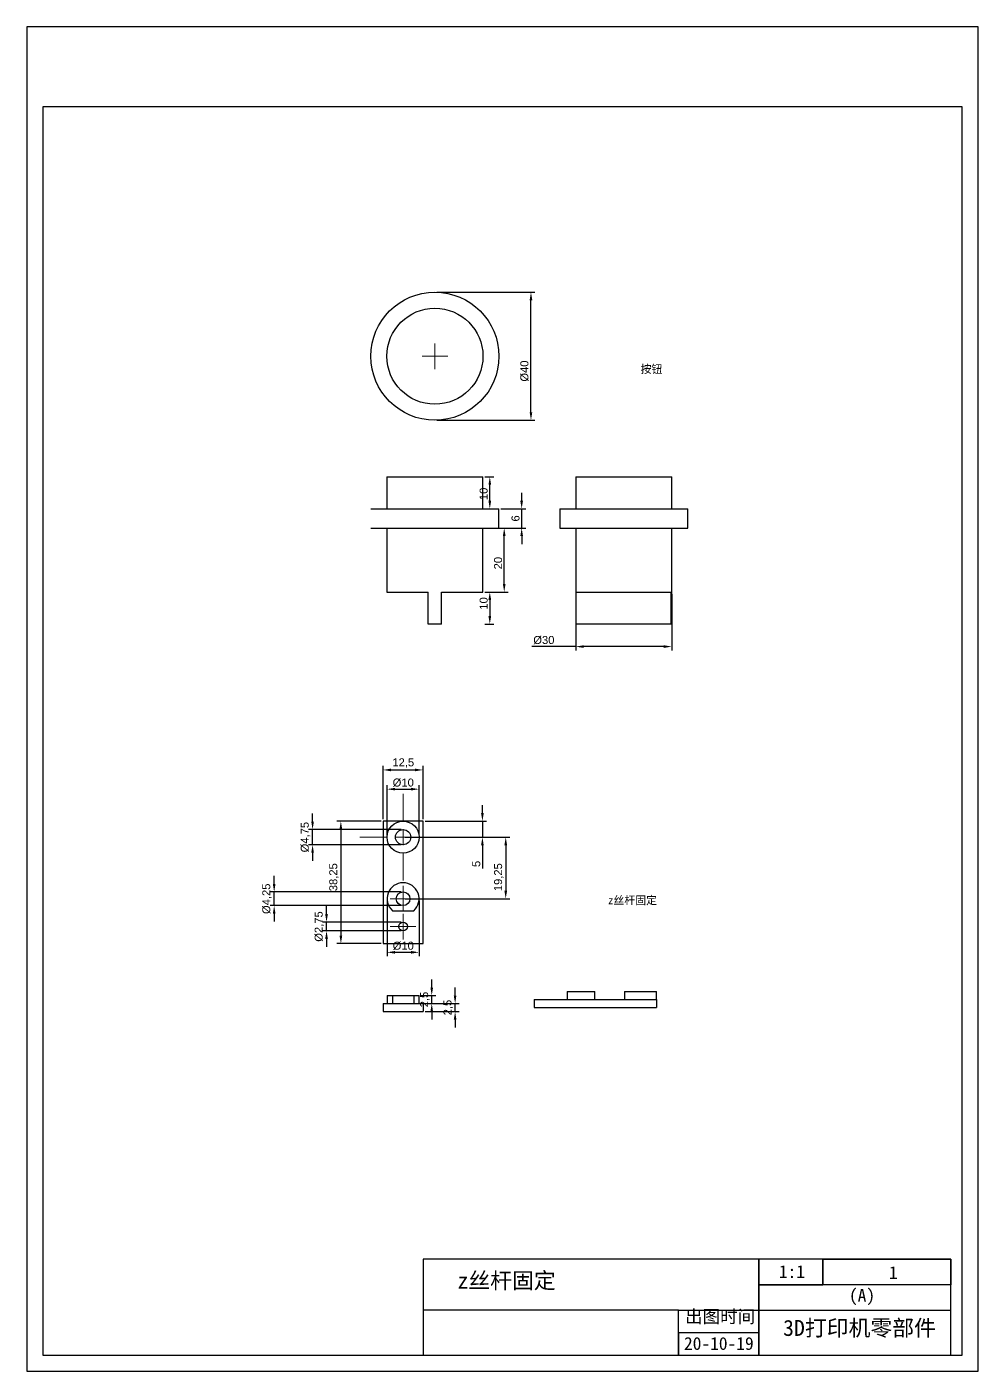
# Model space of a CAD drawing. Header units: millimetres. Extents: x -9 to 2385, y -1365 to 512.
# Drawn here: x 809.1 to 1106.1, y -384.8 to 35.2 of the extents above; entities that cross this region are included whole.
import ezdxf

# ---------------------------------------------------------------- set-up
doc = ezdxf.new("R2010")
doc.units = ezdxf.units.MM
doc.styles.get("Standard").update_dxf_attribs({"font": 'arial.ttf'})
doc.dimstyles.new('ISO-25', dxfattribs={"dimtxt": 2.5, "dimasz": 2.5, "dimexe": 1.25, "dimexo": 0.625, "dimtad": 1, "dimtxsty": 'Standard', "dimcen": 2.5, "dimclrd": 1, "dimclre": 1, "dimclrt": 1, "dimadec": 0, "dimazin": 0, "dimtfac": 1, "dimtmove": 0, "dimatfit": 3, "dimfxl": 1, "dimtfillclr": 1, "dimarcsym": 0})

# ---------------------------------------------------------------- blocks, each defined once
blk = doc.blocks.new('*D320')
at = {"color": 1, "linetype": 'Continuous', "lineweight": -2, "transparency": 16777216}
for p, q in [((952.14, -121.35), (959.41, -121.35)), ((958.16, -138.85), (958.16, -123.85)), ((952.14, -141.35), (959.41, -141.35))]:
    blk.add_line(p, q, dxfattribs=at)
at = {"color": 1, "linetype": 'Continuous', "transparency": 16777216}
for points in [[(957.74, -123.85), (958.58, -123.85), (958.16, -121.35)], [(957.74, -138.85), (958.58, -138.85), (958.16, -141.35)]]:
    blk.add_solid(points, dxfattribs=at)
at = {"layer": 'Defpoints', "color": 0, "linetype": 'Continuous', "transparency": 16777216}
for p in [(951.51, -121.35), (958.16, -121.35), (951.51, -141.35)]:
    blk.add_point(p, dxfattribs=at)
at = {"color": 1, "linetype": 'Continuous', "lineweight": 18, "transparency": 16777216, "insert": (954.98, -132.32), "char_height": 2.5, "attachment_point": 2, "rotation": 90}
blk.add_mtext('20', dxfattribs=at)
blk = doc.blocks.new('*D321')
at = {"color": 1, "linetype": 'Continuous', "lineweight": -2, "transparency": 16777216}
for p, q in [((963.61, -112.85), (963.61, -110.35)), ((957.14, -115.35), (964.86, -115.35)), ((963.61, -121.35), (963.61, -115.35)), ((957.14, -121.35), (964.86, -121.35)), ((963.61, -123.85), (963.61, -126.35))]:
    blk.add_line(p, q, dxfattribs=at)
at = {"color": 1, "linetype": 'Continuous', "transparency": 16777216}
for points in [[(963.19, -112.85), (964.02, -112.85), (963.61, -115.35)], [(963.19, -123.85), (964.02, -123.85), (963.61, -121.35)]]:
    blk.add_solid(points, dxfattribs=at)
at = {"layer": 'Defpoints', "color": 0, "linetype": 'Continuous', "transparency": 16777216}
for p in [(956.51, -115.35), (963.61, -115.35), (956.51, -121.35)]:
    blk.add_point(p, dxfattribs=at)
at = {"color": 1, "linetype": 'Continuous', "lineweight": 18, "transparency": 16777216, "insert": (960.43, -118.35), "char_height": 2.5, "attachment_point": 2, "rotation": 90}
blk.add_mtext('6', dxfattribs=at)
blk = doc.blocks.new('*D322')
at = {"color": 1, "linetype": 'Continuous', "lineweight": -2, "transparency": 16777216}
for p, q in [((952.14, -105.35), (954.91, -105.35)), ((953.66, -112.85), (953.66, -107.85)), ((952.14, -115.35), (954.91, -115.35))]:
    blk.add_line(p, q, dxfattribs=at)
at = {"color": 1, "linetype": 'Continuous', "transparency": 16777216}
for points in [[(953.24, -107.85), (954.08, -107.85), (953.66, -105.35)], [(953.24, -112.85), (954.08, -112.85), (953.66, -115.35)]]:
    blk.add_solid(points, dxfattribs=at)
at = {"layer": 'Defpoints', "color": 0, "linetype": 'Continuous', "transparency": 16777216}
for p in [(951.51, -105.35), (953.66, -105.35), (951.51, -115.35)]:
    blk.add_point(p, dxfattribs=at)
at = {"color": 1, "linetype": 'Continuous', "lineweight": 18, "transparency": 16777216, "insert": (950.48, -110.68), "char_height": 2.5, "attachment_point": 2, "rotation": 90}
blk.add_mtext('10', dxfattribs=at)
blk = doc.blocks.new('*D323')
at = {"color": 1, "linetype": 'Continuous', "lineweight": -2, "transparency": 16777216}
for p, q in [((952.14, -141.35), (954.91, -141.35)), ((953.66, -143.85), (953.66, -148.85)), ((952.14, -151.35), (954.91, -151.35))]:
    blk.add_line(p, q, dxfattribs=at)
at = {"color": 1, "linetype": 'Continuous', "transparency": 16777216}
for points in [[(953.24, -143.85), (954.08, -143.85), (953.66, -141.35)], [(953.24, -148.85), (954.08, -148.85), (953.66, -151.35)]]:
    blk.add_solid(points, dxfattribs=at)
at = {"layer": 'Defpoints', "color": 0, "linetype": 'Continuous', "transparency": 16777216}
for p in [(951.51, -141.35), (951.51, -151.35), (953.66, -151.35)]:
    blk.add_point(p, dxfattribs=at)
at = {"color": 1, "linetype": 'Continuous', "lineweight": 18, "transparency": 16777216, "insert": (950.48, -144.91), "char_height": 2.5, "attachment_point": 2, "rotation": 90}
blk.add_mtext('10', dxfattribs=at)
blk = doc.blocks.new('*D324')
at = {"color": 1, "linetype": 'Continuous', "lineweight": -2, "transparency": 16777216}
for p, q in [((937.14, -47.67), (967.76, -47.67)), ((966.51, -85.17), (966.51, -50.17)), ((937.14, -87.67), (967.76, -87.67))]:
    blk.add_line(p, q, dxfattribs=at)
at = {"color": 1, "linetype": 'Continuous', "transparency": 16777216}
for points in [[(966.1, -50.17), (966.93, -50.17), (966.51, -47.67)], [(966.1, -85.17), (966.93, -85.17), (966.51, -87.67)]]:
    blk.add_solid(points, dxfattribs=at)
at = {"layer": 'Defpoints', "color": 0, "linetype": 'Continuous', "transparency": 16777216}
for p in [(936.51, -47.67), (966.51, -47.67), (936.51, -87.67)]:
    blk.add_point(p, dxfattribs=at)
at = {"color": 1, "linetype": 'Continuous', "lineweight": 18, "transparency": 16777216, "insert": (963.2, -72.31), "char_height": 2.5, "attachment_point": 2, "rotation": 90}
blk.add_mtext('%%c40', dxfattribs=at)
blk = doc.blocks.new('SW_CENTERMARKSYMBOL_3')
at = {"color": 0, "linetype": 'Continuous', "lineweight": 0}
for p, q in [((-2.5, 0), (-4, 0)), ((0, 0), (-2.5, 0)), ((0, 2.5), (0, 4)), ((0, 0), (0, 2.5)), ((0, 0), (0, -2.5)), ((0, 0), (2.5, 0)), ((2.5, 0), (4, 0)), ((0, -2.5), (0, -4))]:
    blk.add_line(p, q, dxfattribs=at)
blk = doc.blocks.new('*D325')
at = {"color": 1, "linetype": 'Continuous', "lineweight": -2, "transparency": 16777216}
for p, q in [((980.49, -141.98), (980.49, -159.65)), ((1010.49, -141.98), (1010.49, -159.65)), ((980.49, -158.4), (966.76, -158.4)), ((1007.99, -158.4), (982.99, -158.4))]:
    blk.add_line(p, q, dxfattribs=at)
at = {"color": 1, "linetype": 'Continuous', "transparency": 16777216}
for points in [[(982.99, -157.98), (982.99, -158.81), (980.49, -158.4)], [(1007.99, -157.98), (1007.99, -158.81), (1010.49, -158.4)]]:
    blk.add_solid(points, dxfattribs=at)
at = {"layer": 'Defpoints', "color": 0, "linetype": 'Continuous', "transparency": 16777216}
for p in [(980.49, -141.35), (1010.49, -141.35), (980.49, -158.4)]:
    blk.add_point(p, dxfattribs=at)
at = {"color": 1, "linetype": 'Continuous', "lineweight": 18, "transparency": 16777216, "insert": (970.54, -155.08), "char_height": 2.5, "attachment_point": 2}
blk.add_mtext('%%c30', dxfattribs=at)
blk = doc.blocks.new('*D326')
at = {"color": 1, "linetype": 'Continuous', "lineweight": -2, "transparency": 16777216}
for p, q in [((942.83, -267.42), (942.83, -264.92)), ((933.45, -269.92), (944.08, -269.92)), ((933.45, -272.42), (944.08, -272.42)), ((942.83, -272.42), (942.83, -269.92)), ((942.83, -274.92), (942.83, -277.42))]:
    blk.add_line(p, q, dxfattribs=at)
at = {"color": 1, "linetype": 'Continuous', "transparency": 16777216}
for points in [[(942.41, -267.42), (943.24, -267.42), (942.83, -269.92)], [(942.41, -274.92), (943.24, -274.92), (942.83, -272.42)]]:
    blk.add_solid(points, dxfattribs=at)
at = {"layer": 'Defpoints', "color": 0, "linetype": 'Continuous', "transparency": 16777216}
for p in [(932.83, -269.92), (932.83, -272.42), (942.83, -269.92)]:
    blk.add_point(p, dxfattribs=at)
at = {"color": 1, "linetype": 'Continuous', "lineweight": 18, "transparency": 16777216, "insert": (939.2, -271.17), "char_height": 2.5, "attachment_point": 2, "rotation": 90}
blk.add_mtext('2,5', dxfattribs=at)
blk = doc.blocks.new('*D327')
at = {"color": 1, "linetype": 'Continuous', "lineweight": -2, "transparency": 16777216}
for p, q in [((935.53, -264.92), (935.53, -262.42)), ((932.2, -267.42), (936.78, -267.42)), ((935.53, -269.92), (935.53, -267.42)), ((932.2, -269.92), (936.78, -269.92)), ((935.53, -272.42), (935.53, -274.92))]:
    blk.add_line(p, q, dxfattribs=at)
at = {"color": 1, "linetype": 'Continuous', "transparency": 16777216}
for points in [[(935.11, -264.92), (935.94, -264.92), (935.53, -267.42)], [(935.11, -272.42), (935.94, -272.42), (935.53, -269.92)]]:
    blk.add_solid(points, dxfattribs=at)
at = {"layer": 'Defpoints', "color": 0, "linetype": 'Continuous', "transparency": 16777216}
for p in [(931.58, -267.42), (935.53, -267.42), (931.58, -269.92)]:
    blk.add_point(p, dxfattribs=at)
at = {"color": 1, "linetype": 'Continuous', "lineweight": 18, "transparency": 16777216, "insert": (931.9, -268.67), "char_height": 2.5, "attachment_point": 2, "rotation": 90}
blk.add_mtext('2,5', dxfattribs=at)
blk = doc.blocks.new('*D328')
at = {"color": 1, "linetype": 'Continuous', "lineweight": -2, "transparency": 16777216}
for p, q in [((951.35, -210.44), (951.35, -207.94)), ((933.45, -212.94), (952.6, -212.94)), ((951.35, -212.94), (951.35, -217.94)), ((927.2, -217.94), (952.6, -217.94)), ((951.35, -220.44), (951.35, -227.74))]:
    blk.add_line(p, q, dxfattribs=at)
at = {"color": 1, "linetype": 'Continuous', "transparency": 16777216}
for points in [[(950.93, -210.44), (951.76, -210.44), (951.35, -212.94)], [(950.93, -220.44), (951.76, -220.44), (951.35, -217.94)]]:
    blk.add_solid(points, dxfattribs=at)
at = {"layer": 'Defpoints', "color": 0, "linetype": 'Continuous', "transparency": 16777216}
for p in [(932.83, -212.94), (951.35, -212.94), (926.58, -217.94)]:
    blk.add_point(p, dxfattribs=at)
at = {"color": 1, "linetype": 'Continuous', "lineweight": 18, "transparency": 16777216, "insert": (948.18, -226.29), "char_height": 2.5, "attachment_point": 2, "rotation": 90}
blk.add_mtext('5', dxfattribs=at)
blk = doc.blocks.new('*D329')
at = {"color": 1, "linetype": 'Continuous', "lineweight": -2, "transparency": 16777216}
for p, q in [((927.2, -217.94), (959.88, -217.94)), ((958.63, -220.44), (958.63, -234.69)), ((927.2, -237.19), (959.88, -237.19))]:
    blk.add_line(p, q, dxfattribs=at)
at = {"color": 1, "linetype": 'Continuous', "transparency": 16777216}
for points in [[(958.22, -220.44), (959.05, -220.44), (958.63, -217.94)], [(958.22, -234.69), (959.05, -234.69), (958.63, -237.19)]]:
    blk.add_solid(points, dxfattribs=at)
at = {"layer": 'Defpoints', "color": 0, "linetype": 'Continuous', "transparency": 16777216}
for p in [(926.58, -217.94), (926.58, -237.19), (958.63, -237.19)]:
    blk.add_point(p, dxfattribs=at)
at = {"color": 1, "linetype": 'Continuous', "lineweight": 18, "transparency": 16777216, "insert": (955, -230.45), "char_height": 2.5, "attachment_point": 2, "rotation": 90}
blk.add_mtext('19,25', dxfattribs=at)
blk = doc.blocks.new('*D330')
at = {"color": 1, "linetype": 'Continuous', "lineweight": -2, "transparency": 16777216}
for p, q in [((920.33, -212.31), (920.33, -195.69)), ((922.83, -196.94), (930.33, -196.94)), ((932.83, -212.31), (932.83, -195.69))]:
    blk.add_line(p, q, dxfattribs=at)
at = {"color": 1, "linetype": 'Continuous', "transparency": 16777216}
for points in [[(922.83, -196.52), (922.83, -197.35), (920.33, -196.94)], [(930.33, -196.52), (930.33, -197.35), (932.83, -196.94)]]:
    blk.add_solid(points, dxfattribs=at)
at = {"layer": 'Defpoints', "color": 0, "linetype": 'Continuous', "transparency": 16777216}
for p in [(932.83, -196.94), (920.33, -212.94), (932.83, -212.94)]:
    blk.add_point(p, dxfattribs=at)
at = {"color": 1, "linetype": 'Continuous', "lineweight": 18, "transparency": 16777216, "insert": (926.64, -193.31), "char_height": 2.5, "attachment_point": 2}
blk.add_mtext('12,5', dxfattribs=at)
blk = doc.blocks.new('*D331')
at = {"color": 1, "linetype": 'Continuous', "lineweight": -2, "transparency": 16777216}
for p, q in [((919.7, -212.94), (905.91, -212.94)), ((907.16, -215.44), (907.16, -248.69)), ((919.7, -251.19), (905.91, -251.19))]:
    blk.add_line(p, q, dxfattribs=at)
at = {"color": 1, "linetype": 'Continuous', "transparency": 16777216}
for points in [[(906.74, -215.44), (907.58, -215.44), (907.16, -212.94)], [(906.74, -248.69), (907.58, -248.69), (907.16, -251.19)]]:
    blk.add_solid(points, dxfattribs=at)
at = {"layer": 'Defpoints', "color": 0, "linetype": 'Continuous', "transparency": 16777216}
for p in [(920.33, -212.94), (907.16, -251.19), (920.33, -251.19)]:
    blk.add_point(p, dxfattribs=at)
at = {"color": 1, "linetype": 'Continuous', "lineweight": 18, "transparency": 16777216, "insert": (903.53, -230.45), "char_height": 2.5, "attachment_point": 2, "rotation": 90}
blk.add_mtext('38,25', dxfattribs=at)
blk = doc.blocks.new('*D332')
at = {"color": 1, "linetype": 'Continuous', "lineweight": -2, "transparency": 16777216}
for p, q in [((898.33, -213.06), (898.33, -210.56)), ((925.95, -215.56), (897.08, -215.56)), ((898.33, -220.31), (898.33, -215.56)), ((925.95, -220.31), (897.08, -220.31)), ((898.33, -222.81), (898.33, -225.31))]:
    blk.add_line(p, q, dxfattribs=at)
at = {"color": 1, "linetype": 'Continuous', "transparency": 16777216}
for points in [[(897.91, -213.06), (898.74, -213.06), (898.33, -215.56)], [(897.91, -222.81), (898.74, -222.81), (898.33, -220.31)]]:
    blk.add_solid(points, dxfattribs=at)
at = {"layer": 'Defpoints', "color": 0, "linetype": 'Continuous', "transparency": 16777216}
for p in [(898.33, -215.56), (926.58, -215.56), (926.58, -220.31)]:
    blk.add_point(p, dxfattribs=at)
at = {"color": 1, "linetype": 'Continuous', "lineweight": 18, "transparency": 16777216, "insert": (894.62, -217.94), "char_height": 2.5, "attachment_point": 2, "rotation": 90}
blk.add_mtext('%%c4,75', dxfattribs=at)
blk = doc.blocks.new('*D333')
at = {"color": 1, "linetype": 'Continuous', "lineweight": -2, "transparency": 16777216}
for p, q in [((886.33, -232.56), (886.33, -230.06)), ((925.95, -235.06), (885.08, -235.06)), ((886.33, -239.31), (886.33, -235.06)), ((925.95, -239.31), (885.08, -239.31)), ((886.33, -241.81), (886.33, -244.31))]:
    blk.add_line(p, q, dxfattribs=at)
at = {"color": 1, "linetype": 'Continuous', "transparency": 16777216}
for points in [[(885.91, -232.56), (886.74, -232.56), (886.33, -235.06)], [(885.91, -241.81), (886.74, -241.81), (886.33, -239.31)]]:
    blk.add_solid(points, dxfattribs=at)
at = {"layer": 'Defpoints', "color": 0, "linetype": 'Continuous', "transparency": 16777216}
for p in [(886.33, -235.06), (926.58, -235.06), (926.58, -239.31)]:
    blk.add_point(p, dxfattribs=at)
at = {"color": 1, "linetype": 'Continuous', "lineweight": 18, "transparency": 16777216, "insert": (882.62, -237.19), "char_height": 2.5, "attachment_point": 2, "rotation": 90}
blk.add_mtext('%%c4,25', dxfattribs=at)
blk = doc.blocks.new('*D334')
at = {"color": 1, "linetype": 'Continuous', "lineweight": -2, "transparency": 16777216}
for p, q in [((902.68, -241.99), (902.68, -239.49)), ((925.95, -244.49), (901.43, -244.49)), ((925.95, -247.24), (901.43, -247.24)), ((902.68, -247.24), (902.68, -244.49)), ((902.68, -249.74), (902.68, -252.24))]:
    blk.add_line(p, q, dxfattribs=at)
at = {"color": 1, "linetype": 'Continuous', "transparency": 16777216}
for points in [[(902.26, -241.99), (903.1, -241.99), (902.68, -244.49)], [(902.26, -249.74), (903.1, -249.74), (902.68, -247.24)]]:
    blk.add_solid(points, dxfattribs=at)
at = {"layer": 'Defpoints', "color": 0, "linetype": 'Continuous', "transparency": 16777216}
for p in [(902.68, -244.49), (926.58, -244.49), (926.58, -247.24)]:
    blk.add_point(p, dxfattribs=at)
at = {"color": 1, "linetype": 'Continuous', "lineweight": 18, "transparency": 16777216, "insert": (898.97, -245.86), "char_height": 2.5, "attachment_point": 2, "rotation": 90}
blk.add_mtext('%%c2,75', dxfattribs=at)
blk = doc.blocks.new('*D335')
at = {"color": 1, "linetype": 'Continuous', "lineweight": -2, "transparency": 16777216}
for p, q in [((921.58, -217.31), (921.58, -201.69)), ((924.08, -202.94), (929.08, -202.94)), ((931.58, -217.31), (931.58, -201.69))]:
    blk.add_line(p, q, dxfattribs=at)
at = {"color": 1, "linetype": 'Continuous', "transparency": 16777216}
for points in [[(924.08, -202.52), (924.08, -203.35), (921.58, -202.94)], [(929.08, -202.52), (929.08, -203.35), (931.58, -202.94)]]:
    blk.add_solid(points, dxfattribs=at)
at = {"layer": 'Defpoints', "color": 0, "linetype": 'Continuous', "transparency": 16777216}
for p in [(931.58, -202.94), (921.58, -217.94), (931.58, -217.94)]:
    blk.add_point(p, dxfattribs=at)
at = {"color": 1, "linetype": 'Continuous', "lineweight": 18, "transparency": 16777216, "insert": (926.64, -199.62), "char_height": 2.5, "attachment_point": 2}
blk.add_mtext('%%c10', dxfattribs=at)
blk = doc.blocks.new('*D336')
at = {"color": 1, "linetype": 'Continuous', "lineweight": -2, "transparency": 16777216}
for p, q in [((921.58, -237.81), (921.58, -255.17)), ((931.58, -237.81), (931.58, -255.17)), ((924.08, -253.92), (929.08, -253.92))]:
    blk.add_line(p, q, dxfattribs=at)
at = {"color": 1, "linetype": 'Continuous', "transparency": 16777216}
for points in [[(924.08, -253.5), (924.08, -254.34), (921.58, -253.92)], [(929.08, -253.5), (929.08, -254.34), (931.58, -253.92)]]:
    blk.add_solid(points, dxfattribs=at)
at = {"layer": 'Defpoints', "color": 0, "linetype": 'Continuous', "transparency": 16777216}
for p in [(921.58, -237.19), (931.58, -237.19), (931.58, -253.92)]:
    blk.add_point(p, dxfattribs=at)
at = {"color": 1, "linetype": 'Continuous', "lineweight": 18, "transparency": 16777216, "insert": (926.64, -250.6), "char_height": 2.5, "attachment_point": 2}
blk.add_mtext('%%c10', dxfattribs=at)
blk = doc.blocks.new('SW_CENTERMARKSYMBOL_0')
at = {"color": 0, "linetype": 'Continuous', "lineweight": 0}
for p, q in [((0, 5), (0, 13.5)), ((-5, 0), (-13.5, 0)), ((0, 0), (-2.5, 0)), ((0, 0), (0, 2.5)), ((0, 0), (0, -2.5)), ((0, 0), (2.5, 0)), ((5, 0), (13.5, 0)), ((0, -5), (0, -13.5))]:
    blk.add_line(p, q, dxfattribs=at)
blk = doc.blocks.new('SW_CENTERMARKSYMBOL_1')
at = {"color": 0, "linetype": 'Continuous', "lineweight": 0}
for p, q in [((-2.5, 0), (-4, 0)), ((0, 0), (-2.5, 0)), ((0, 2.5), (0, 4)), ((0, 0), (0, 2.5)), ((0, 0), (0, -2.5)), ((0, 0), (2.5, 0)), ((2.5, 0), (4, 0)), ((0, -2.5), (0, -4))]:
    blk.add_line(p, q, dxfattribs=at)
blk = doc.blocks.new('SW_CENTERMARKSYMBOL_2')
at = {"color": 0, "linetype": 'Continuous', "lineweight": 0}
for p, q in [((-2.5, 0), (-4, 0)), ((0, 0), (-2.5, 0)), ((0, 2.5), (0, 4)), ((0, 0), (0, 2.5)), ((0, 0), (0, -2.5)), ((0, 0), (2.5, 0)), ((2.5, 0), (4, 0)), ((0, -2.5), (0, -4))]:
    blk.add_line(p, q, dxfattribs=at)

msp = doc.modelspace()

# ---------------------------------------------------------------- linework, layer by layer
at = {"color": 7, "linetype": 'Continuous', "lineweight": 25}
for p, q in [((921.5145, -105.3541), (921.5145, -115.3541)), ((921.5145, -105.3541), (936.5145, -105.3541)), ((936.5145, -105.3541), (951.5145, -105.3541)), ((951.5145, -115.3541), (951.5145, -105.3541)), ((980.4854, -105.3541), (980.4854, -115.3541)), ((980.4854, -105.3541), (1010.4854, -105.3541)), ((1010.4854, -115.3541), (1010.4854, -105.3541)), ((916.5145, -115.3541), (936.5145, -115.3541)), ((936.5145, -115.3541), (956.5145, -115.3541)), ((956.5145, -121.3541), (956.5145, -115.3541)), ((975.4854, -115.3541), (975.4854, -121.3541)), ((975.4854, -115.3541), (1015.4854, -115.3541)), ((1015.4854, -121.3541), (1015.4854, -115.3541)), ((916.5145, -121.3541), (936.5145, -121.3541)), ((921.5145, -121.3541), (921.5145, -141.3541)), ((936.5145, -121.3541), (956.5145, -121.3541)), ((951.5145, -141.3541), (951.5145, -121.3541)), ((975.4854, -121.3541), (1015.4854, -121.3541)), ((980.4854, -121.3541), (980.4854, -151.3541)), ((1010.4854, -151.3541), (1010.4854, -121.3541)), ((921.5145, -141.3541), (934.4183, -141.3541)), ((934.4183, -151.3541), (934.4183, -141.3541)), ((938.6108, -151.3541), (938.6108, -141.3541)), ((938.6108, -141.3541), (951.5145, -141.3541)), ((980.6326, -151.3541), (980.6326, -141.3541)), ((980.6326, -141.3541), (1010.3382, -141.3541)), ((1010.3382, -151.3541), (1010.3382, -141.3541)), ((938.6108, -151.3541), (934.4183, -151.3541)), ((980.6326, -151.3541), (980.4854, -151.3541)), ((1010.3382, -151.3541), (980.6326, -151.3541)), ((1010.4854, -151.3541), (1010.3382, -151.3541)), ((920.3268, -212.9366), (920.3268, -251.1866)), ((926.5768, -212.9366), (920.3268, -212.9366)), ((932.8268, -212.9366), (926.5768, -212.9366)), ((932.8268, -251.1866), (932.8268, -212.9366)), ((923.2381, -240.9086), (929.9155, -240.9086)), ((920.3268, -251.1866), (932.8268, -251.1866)), ((921.5768, -267.4227), (921.5768, -269.9227)), ((921.5768, -267.4227), (923.2381, -267.4227)), ((923.2381, -267.4227), (923.2381, -269.9227)), ((923.2381, -267.4227), (929.9155, -267.4227)), ((929.9155, -267.4227), (929.9155, -269.9227)), ((929.9155, -267.4227), (931.5768, -267.4227)), ((931.5768, -269.9227), (931.5768, -267.4227)), ((967.4948, -268.6625), (967.4948, -271.1625)), ((967.4948, -268.6625), (1005.7448, -268.6625)), ((977.7727, -266.1625), (977.7727, -268.6625)), ((977.7727, -266.1625), (986.4948, -266.1625)), ((986.4948, -268.6625), (986.4948, -266.1625)), ((995.7448, -266.1625), (995.7448, -268.6625)), ((995.7448, -266.1625), (1005.7448, -266.1625)), ((1005.7448, -268.6625), (1005.7448, -266.1625)), ((1005.7448, -268.6625), (1005.7448, -271.1625)), ((920.3268, -269.9227), (920.3268, -272.4227)), ((920.3268, -269.9227), (932.8268, -269.9227)), ((920.3268, -272.4227), (932.8268, -272.4227)), ((932.8268, -269.9227), (932.8268, -272.4227)), ((967.4948, -271.1625), (1005.7448, -271.1625))]:
    msp.add_line(p, q, dxfattribs=at)
for p, q in [((932.8924, -349.7694, 420), (932.8924, -379.7694, 420)), ((957.6241, -349.7694, 420), (932.8924, -349.7694, 420)), ((1057.6241, -349.7694, 420), (957.6241, -349.7694, 420)), ((1037.6241, -379.7694, 420), (1037.6241, -349.7694, 420)), ((1037.6241, -349.7694, 420), (1037.6241, -357.7694, 420)), ((1057.6241, -357.7694, 420), (1057.6241, -349.7694, 420)), ((1057.6241, -357.7694, 420), (1057.6241, -349.7694, 420)), ((1057.6241, -349.7694, 420), (1097.6241, -349.7694, 420)), ((1097.6241, -349.7694, 420), (1057.6241, -349.7694, 420)), ((1057.6241, -349.7694, 420), (1057.6241, -357.7694, 420)), ((1097.6241, -379.7694, 420), (1097.6241, -349.7694, 420)), ((1097.6241, -349.7694, 420), (1097.6241, -357.7694, 420)), ((1037.6241, -357.7694, 420), (1057.6241, -357.7694, 420)), ((1057.6241, -357.7694, 420), (1037.6241, -357.7694, 420)), ((1037.6241, -357.7694, 420), (1037.6241, -379.7694, 420)), ((1097.6241, -357.7694, 420), (1057.6241, -357.7694, 420)), ((1012.6241, -365.7694, 420), (932.8924, -365.7694, 420)), ((1012.6241, -379.7694, 420), (1012.6241, -365.7694, 420)), ((1012.6241, -365.7694, 420), (1037.6241, -365.7694, 420)), ((1037.6241, -379.7694, 420), (1037.6241, -365.7694, 420)), ((1037.6241, -365.7694, 420), (1097.6241, -365.7694, 420)), ((1037.6241, -372.7694, 420), (1012.6241, -372.7694, 420)), ((1012.6241, -372.7694, 420), (1012.6241, -379.7694, 420)), ((957.6241, -379.7694, 420), (972.6241, -379.7694, 420)), ((972.6241, -379.7694, 420), (1012.6241, -379.7694, 420)), ((1012.6241, -379.7694, 420), (1037.6241, -379.7694, 420))]:
    msp.add_line(p, q)
for points in [[(809.1241, 35.2306), (809.1241, -384.7694), (1106.1241, -384.7694), (1106.1241, 35.2306)], [(814.1241, 10.2306), (814.1241, -379.7694), (1101.1241, -379.7694), (1101.1241, 10.2306)]]:
    msp.add_lwpolyline(points, close=True)
for centre, radius in [((936.5145, -67.6707), 20), ((936.5145, -67.6707), 15), ((926.5768, -217.9366), 5), ((926.5768, -217.9366), 2.375), ((926.5768, -237.1866), 2.125), ((926.5768, -245.8634), 1.375)]:
    msp.add_circle(centre, radius, dxfattribs=at)
msp.add_arc((926.5768, -237.1866), 5, 311.892253, 228.107747, dxfattribs=at)

# ---------------------------------------------------------------- block references
at = {"color": 7, "linetype": 'Continuous', "lineweight": 0}
for name, p in [('SW_CENTERMARKSYMBOL_3', (936.5145, -67.6707)), ('SW_CENTERMARKSYMBOL_0', (926.5768, -217.9366)), ('SW_CENTERMARKSYMBOL_1', (926.5768, -237.1866)), ('SW_CENTERMARKSYMBOL_2', (926.5768, -245.8634))]:
    msp.add_blockref(name, p, dxfattribs=at)

# ---------------------------------------------------------------- texts
at = {"char_height": 2.5, "attachment_point": 1}
for s, insert in [('{\\fSimSun|b0|i0|c134|p2;按钮}', (1000.7199, -70.4406)), ('{\\fSimSun|b0|i0|c134|p2;z丝杆固定}', (990.543, -236.4069))]:
    msp.add_mtext_dynamic_manual_height_columns(s, width=39.865692, gutter_width=12.5, heights=[0], dxfattribs=dict(at, insert=insert))
at = {"insert": (1043.917, -351.6728, 420), "char_height": 4, "width": 9.189944, "attachment_point": 1}
msp.add_mtext('{\\fSimSun|b0|i0|c134|p2;1:1}', dxfattribs=at)
at = {"attachment_point": 1}
for s, insert, char_height in [('{\\fSimSun|b0|i0|c134|p2;1}', (1078.2982, -351.9734, 420), 4), ('{\\fSimSun|b0|i0|c134|p2;z丝杆固定}', (943.5515, -353.9594, 620.1756), 5), ('{\\fSimSun|b0|i0|c134|p2;(A)}', (1065.7992, -359.1047, 420), 4), ('{\\fSimSun|b0|i0|c134|p2;出图时间}', (1014.6617, -365.7139, 1260), 4), ('{\\fSimSun|b0|i0|c0|p2;3D\\fSimSun|b0|i0|c134|p2;打印机零部件}', (1045.2327, -368.7725), 5), ('{\\fSimSun|b0|i0|c134|p2;20-10-19}', (1014.2889, -374.1342), 4)]:
    msp.add_mtext(s, dxfattribs=dict(at, insert=insert, char_height=char_height))

# ---------------------------------------------------------------- dimensions: what is measured, and where the dimension line sits
at = {"color": 7, "linetype": 'Continuous', "lineweight": 18}
for base, p1, p2, picture, middle in [((966.5145, -47.6707), (936.5145, -87.6707), (936.5145, -47.6707), '*D324', (966.5145, -72.31)), ((898.3268, -215.5616), (926.5768, -220.3116), (926.5768, -215.5616), '*D332', (898.3268, -217.9366)), ((886.3268, -235.0616), (926.5768, -239.3116), (926.5768, -235.0616), '*D333', (886.3268, -237.1866)), ((902.6812, -244.4884), (926.5768, -247.2384), (926.5768, -244.4884), '*D334', (902.6812, -245.8634))]:
    dim = msp.add_linear_dim(base=base, p1=p1, p2=p2, angle=90, text='%%c<>', dimstyle='ISO-25', dxfattribs=at)
    dim.commit()
    dim.dimension.update_dxf_attribs({"geometry": picture, "text_midpoint": middle, "dimtype": 160})
for base, p1, p2, picture, middle in [((953.6592, -105.3541), (951.5145, -115.3541), (951.5145, -105.3541), '*D322', (953.6592, -110.6757)), ((963.6078, -115.3541), (956.5145, -121.3541), (956.5145, -115.3541), '*D321', (963.6078, -118.3541)), ((958.1609, -121.3541), (951.5145, -141.3541), (951.5145, -121.3541), '*D320', (958.1609, -132.3188)), ((953.6592, -151.3541), (951.5145, -141.3541), (951.5145, -151.3541), '*D323', (953.6592, -144.9072)), ((951.3466, -212.9366), (926.5768, -217.9366), (932.8268, -212.9366), '*D328', (951.3466, -226.2906)), ((907.1606, -251.1866), (920.3268, -212.9366), (920.3268, -251.1866), '*D331', (907.1606, -230.4487)), ((958.632, -237.1866), (926.5768, -217.9366), (926.5768, -237.1866), '*D329', (958.632, -230.4487)), ((935.5257, -267.4227), (931.5768, -269.9227), (931.5768, -267.4227), '*D327', (935.5257, -268.6727)), ((942.8268, -269.9227), (932.8268, -272.4227), (932.8268, -269.9227), '*D326', (942.8268, -271.1727))]:
    dim = msp.add_linear_dim(base=base, p1=p1, p2=p2, angle=90, dimstyle='ISO-25', dxfattribs=at)
    dim.commit()
    dim.dimension.update_dxf_attribs({"geometry": picture, "text_midpoint": middle, "dimtype": 160})
for base, p1, p2, picture, middle in [((980.4854, -158.396), (1010.4854, -141.3541), (980.4854, -141.3541), '*D325', (970.5361, -158.396)), ((931.5768, -202.9366), (921.5768, -217.9366), (931.5768, -217.9366), '*D335', (926.6351, -202.9366)), ((931.5768, -253.9214), (921.5768, -237.1866), (931.5768, -237.1866), '*D336', (926.6351, -253.9214))]:
    dim = msp.add_linear_dim(base=base, p1=p1, p2=p2, text='%%c<>', dimstyle='ISO-25', dxfattribs=at)
    dim.commit()
    dim.dimension.update_dxf_attribs({"geometry": picture, "text_midpoint": middle, "dimtype": 160})
dim = msp.add_linear_dim(base=(932.8268, -196.9366), p1=(920.3268, -212.9366), p2=(932.8268, -212.9366), dimstyle='ISO-25', dxfattribs=at)
dim.commit()
dim.dimension.update_dxf_attribs({"geometry": '*D330', "text_midpoint": (926.6351, -196.9366), "dimtype": 160})

doc.saveas('drawing.dxf')
